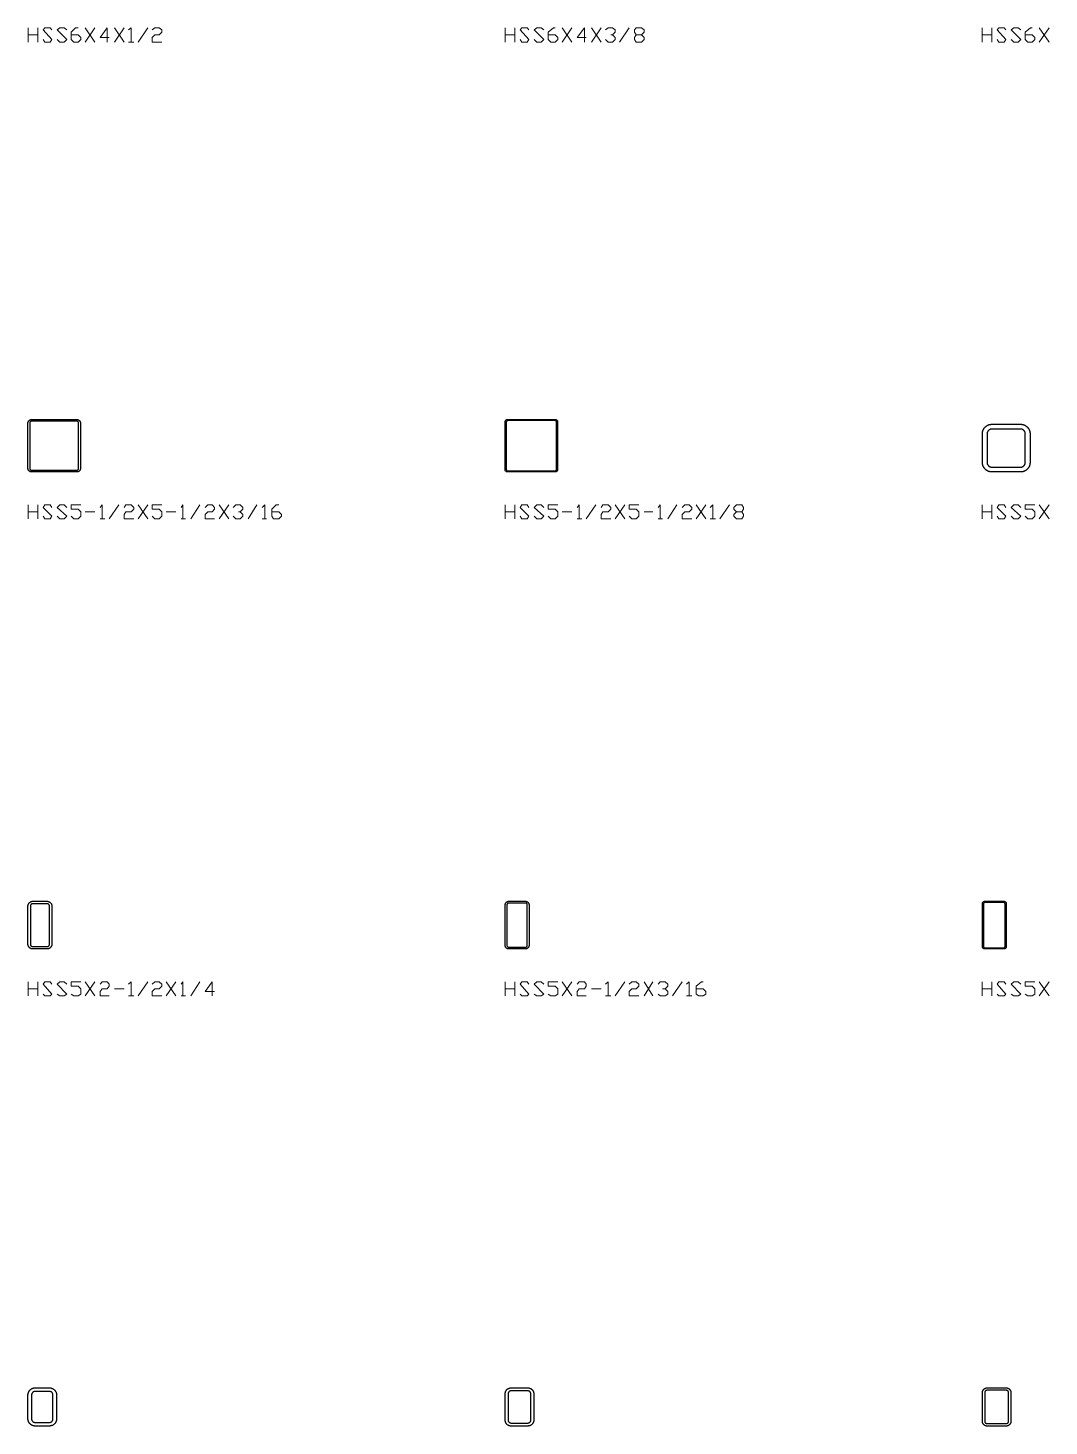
# Model space of a CAD drawing. Header units: inches. Extents: x 0 to 975, y -1305 to 34.
# Drawn here: x 500 to 607, y -1100 to -953.5 of the extents above; entities that cross this region are included whole.
import ezdxf

# ---------------------------------------------------------------- set-up
doc = ezdxf.new("R2010")
doc.units = ezdxf.units.IN
doc.header["$MEASUREMENT"] = 0
doc.layers.add('AISC_STEEL', color=7, linetype='Continuous')

msp = doc.modelspace()

# ---------------------------------------------------------------- linework, layer by layer
at = {"color": 3, "lineweight": 0}
for p, q in [((500.01, -954.94), (500.01, -953.46)), ((501.03, -953.46), (501.03, -954.94)), ((506.01, -953.46), (507.02, -954.94)), ((506.01, -954.94), (507.02, -953.46)), ((509.05, -953.46), (510.07, -954.94)), ((509.05, -954.94), (510.07, -953.46)), ((511.54, -954.94), (512.56, -953.46)), ((550, -954.94), (550, -953.46)), ((551.01, -953.46), (551.01, -954.94)), ((555.99, -953.46), (557, -954.94)), ((555.99, -954.94), (557, -953.46)), ((559.03, -953.46), (560.05, -954.94)), ((559.03, -954.94), (560.05, -953.46)), ((561.98, -954.94), (563, -953.46)), ((599.98, -954.94), (599.98, -953.46)), ((600.99, -953.46), (600.99, -954.94)), ((605.97, -953.46), (606.99, -954.94)), ((605.97, -954.94), (606.99, -953.46)), ((500.01, -954.2), (501.03, -954.2)), ((510.53, -954.94), (511.08, -954.94)), ((550, -954.2), (551.01, -954.2)), ((599.98, -954.2), (600.99, -954.2)), ((500.01, -1004.92), (500.01, -1003.44)), ((501.03, -1003.44), (501.03, -1004.92)), ((508.5, -1004.92), (509.51, -1003.44)), ((511.54, -1003.44), (512.56, -1004.92)), ((511.54, -1004.92), (512.56, -1003.44)), ((517.07, -1004.92), (518, -1003.44)), ((520.03, -1003.44), (521.04, -1004.92)), ((520.03, -1004.92), (521.04, -1003.44)), ((523.07, -1004.92), (523.99, -1003.44)), ((550, -1004.92), (550, -1003.44)), ((551.01, -1003.44), (551.01, -1004.92)), ((558.48, -1004.92), (559.49, -1003.44)), ((561.52, -1003.44), (562.54, -1004.92)), ((561.52, -1004.92), (562.54, -1003.44)), ((567.06, -1004.92), (567.98, -1003.44)), ((570.01, -1003.44), (571.02, -1004.92)), ((570.01, -1004.92), (571.02, -1003.44)), ((572.5, -1004.92), (573.51, -1003.44)), ((599.98, -1004.92), (599.98, -1003.44)), ((600.99, -1003.44), (600.99, -1004.92)), ((605.97, -1003.44), (606.99, -1004.92)), ((605.97, -1004.92), (606.99, -1003.44)), ((500.01, -1004.18), (501.03, -1004.18)), ((506.01, -1004.18), (507.02, -1004.18)), ((507.58, -1004.92), (508.04, -1004.92)), ((514.49, -1004.18), (515.51, -1004.18)), ((516.06, -1004.92), (516.52, -1004.92)), ((524.54, -1004.92), (525.01, -1004.92)), ((550, -1004.18), (551.01, -1004.18)), ((555.99, -1004.18), (557, -1004.18)), ((557.56, -1004.92), (558.02, -1004.92)), ((564.57, -1004.18), (565.49, -1004.18)), ((566.04, -1004.92), (566.5, -1004.92)), ((571.48, -1004.92), (572.04, -1004.92)), ((599.98, -1004.18), (600.99, -1004.18)), ((500.01, -1054.9), (500.01, -1053.43)), ((501.03, -1053.43), (501.03, -1054.9)), ((506.01, -1053.43), (507.02, -1054.9)), ((506.01, -1054.9), (507.02, -1053.43)), ((511.54, -1054.9), (512.56, -1053.43)), ((514.49, -1053.43), (515.51, -1054.9)), ((514.49, -1054.9), (515.51, -1053.43)), ((517.07, -1054.9), (518, -1053.43)), ((550, -1054.9), (550, -1053.43)), ((551.01, -1053.43), (551.01, -1054.9)), ((555.99, -1053.43), (557, -1054.9)), ((555.99, -1054.9), (557, -1053.43)), ((561.52, -1054.9), (562.54, -1053.43)), ((564.57, -1053.43), (565.49, -1054.9)), ((564.57, -1054.9), (565.49, -1053.43)), ((567.52, -1054.9), (568.53, -1053.43)), ((599.98, -1054.9), (599.98, -1053.43)), ((600.99, -1053.43), (600.99, -1054.9)), ((605.97, -1053.43), (606.99, -1054.9)), ((605.97, -1054.9), (606.99, -1053.43)), ((500.01, -1054.16), (501.03, -1054.16)), ((509.05, -1054.16), (510.07, -1054.16)), ((510.53, -1054.9), (511.08, -1054.9)), ((516.06, -1054.9), (516.52, -1054.9)), ((550, -1054.16), (551.01, -1054.16)), ((559.03, -1054.16), (560.05, -1054.16)), ((560.51, -1054.9), (561.06, -1054.9)), ((568.99, -1054.9), (569.55, -1054.9)), ((599.98, -1054.16), (600.99, -1054.16))]:
    msp.add_line(p, q, dxfattribs=at)
for points in [[(501.58, -954.66), (501.77, -954.94), (502.32, -954.94), (502.5, -954.66), (501.58, -953.65), (501.77, -953.46), (502.32, -953.46), (502.5, -953.65)], [(503.06, -954.66), (503.33, -954.94), (503.8, -954.94), (504.07, -954.66), (503.06, -953.65), (503.33, -953.46), (503.8, -953.46), (504.07, -953.65)], [(504.53, -954.2), (505.27, -954.2), (505.55, -954.48), (505.55, -954.66), (505.27, -954.94), (504.81, -954.94), (504.53, -954.66), (504.53, -953.92), (504.99, -953.46), (505.27, -953.46)], [(508.5, -954.48), (507.58, -954.48), (508.31, -953.46), (508.31, -954.94)], [(510.53, -953.65), (510.8, -953.46), (510.8, -954.94)], [(513.02, -953.65), (513.29, -953.46), (513.76, -953.46), (514.03, -953.65), (514.03, -953.92), (513.76, -954.2), (513.29, -954.2), (513.02, -954.48), (513.02, -954.94), (514.03, -954.94)], [(551.56, -954.66), (551.75, -954.94), (552.3, -954.94), (552.49, -954.66), (551.56, -953.65), (551.75, -953.46), (552.3, -953.46), (552.49, -953.65)], [(553.04, -954.66), (553.32, -954.94), (553.78, -954.94), (554.05, -954.66), (553.04, -953.65), (553.32, -953.46), (553.78, -953.46), (554.05, -953.65)], [(554.51, -954.2), (555.25, -954.2), (555.53, -954.48), (555.53, -954.66), (555.25, -954.94), (554.79, -954.94), (554.51, -954.66), (554.51, -953.92), (555.07, -953.46), (555.25, -953.46)], [(558.48, -954.48), (557.56, -954.48), (558.3, -953.46), (558.3, -954.94)], [(560.51, -953.65), (560.79, -953.46), (561.25, -953.46), (561.52, -953.65), (561.52, -953.92), (561.25, -954.2), (561.06, -954.2)], [(564.29, -954.2), (564.57, -954.48), (564.57, -954.66), (564.29, -954.94), (563.74, -954.94), (563.55, -954.66), (563.55, -954.48), (563.74, -954.2), (564.29, -954.2), (564.57, -953.92), (564.57, -953.65), (564.29, -953.46), (563.74, -953.46), (563.55, -953.65), (563.55, -953.92), (563.74, -954.2)], [(601.55, -954.66), (601.73, -954.94), (602.28, -954.94), (602.47, -954.66), (601.55, -953.65), (601.73, -953.46), (602.28, -953.46), (602.47, -953.65)], [(603.02, -954.66), (603.3, -954.94), (603.76, -954.94), (604.04, -954.66), (603.02, -953.65), (603.3, -953.46), (603.76, -953.46), (604.04, -953.65)], [(604.5, -954.2), (605.23, -954.2), (605.51, -954.48), (605.51, -954.66), (605.23, -954.94), (604.77, -954.94), (604.5, -954.66), (604.5, -953.92), (605.05, -953.46), (605.23, -953.46)], [(561.25, -954.2), (561.52, -954.48), (561.52, -954.66), (561.25, -954.94), (560.79, -954.94), (560.51, -954.66)], [(501.58, -1004.64), (501.77, -1004.92), (502.32, -1004.92), (502.5, -1004.64), (501.58, -1003.72), (501.77, -1003.44), (502.32, -1003.44), (502.5, -1003.72)], [(503.06, -1004.64), (503.33, -1004.92), (503.8, -1004.92), (504.07, -1004.64), (503.06, -1003.72), (503.33, -1003.44), (503.8, -1003.44), (504.07, -1003.72)], [(504.53, -1004.64), (504.81, -1004.92), (505.27, -1004.92), (505.55, -1004.64), (505.55, -1004.18), (505.27, -1003.91), (504.53, -1003.91), (504.53, -1003.44), (505.55, -1003.44)], [(507.58, -1003.72), (507.76, -1003.44), (507.76, -1004.92)], [(510.07, -1003.72), (510.25, -1003.44), (510.8, -1003.44), (511.08, -1003.72), (511.08, -1003.91), (510.8, -1004.18), (510.25, -1004.18), (510.07, -1004.46), (510.07, -1004.92), (511.08, -1004.92)], [(513.02, -1004.64), (513.29, -1004.92), (513.76, -1004.92), (514.03, -1004.64), (514.03, -1004.18), (513.76, -1003.91), (513.02, -1003.91), (513.02, -1003.44), (514.03, -1003.44)], [(516.06, -1003.72), (516.24, -1003.44), (516.24, -1004.92)], [(518.55, -1003.72), (518.83, -1003.44), (519.29, -1003.44), (519.56, -1003.72), (519.56, -1003.91), (519.29, -1004.18), (518.83, -1004.18), (518.55, -1004.46), (518.55, -1004.92), (519.56, -1004.92)], [(521.5, -1003.72), (521.78, -1003.44), (522.24, -1003.44), (522.52, -1003.72), (522.52, -1003.91), (522.24, -1004.18), (522.05, -1004.18)], [(524.54, -1003.72), (524.82, -1003.44), (524.82, -1004.92)], [(525.56, -1004.18), (526.3, -1004.18), (526.57, -1004.46), (526.57, -1004.64), (526.3, -1004.92), (525.74, -1004.92), (525.56, -1004.64), (525.56, -1003.91), (526.02, -1003.44), (526.3, -1003.44)], [(551.56, -1004.64), (551.75, -1004.92), (552.3, -1004.92), (552.49, -1004.64), (551.56, -1003.72), (551.75, -1003.44), (552.3, -1003.44), (552.49, -1003.72)], [(553.04, -1004.64), (553.32, -1004.92), (553.78, -1004.92), (554.05, -1004.64), (553.04, -1003.72), (553.32, -1003.44), (553.78, -1003.44), (554.05, -1003.72)], [(554.51, -1004.64), (554.79, -1004.92), (555.25, -1004.92), (555.53, -1004.64), (555.53, -1004.18), (555.25, -1003.91), (554.51, -1003.91), (554.51, -1003.44), (555.53, -1003.44)], [(557.56, -1003.72), (557.74, -1003.44), (557.74, -1004.92)], [(560.05, -1003.72), (560.23, -1003.44), (560.79, -1003.44), (561.06, -1003.72), (561.06, -1003.91), (560.79, -1004.18), (560.23, -1004.18), (560.05, -1004.46), (560.05, -1004.92), (561.06, -1004.92)], [(563, -1004.64), (563.28, -1004.92), (563.74, -1004.92), (564.01, -1004.64), (564.01, -1004.18), (563.74, -1003.91), (563, -1003.91), (563, -1003.44), (564.01, -1003.44)], [(566.04, -1003.72), (566.23, -1003.44), (566.23, -1004.92)], [(568.53, -1003.72), (568.81, -1003.44), (569.27, -1003.44), (569.55, -1003.72), (569.55, -1003.91), (569.27, -1004.18), (568.81, -1004.18), (568.53, -1004.46), (568.53, -1004.92), (569.55, -1004.92)], [(571.48, -1003.72), (571.76, -1003.44), (571.76, -1004.92)], [(574.8, -1004.18), (574.99, -1004.46), (574.99, -1004.64), (574.8, -1004.92), (574.25, -1004.92), (573.97, -1004.64), (573.97, -1004.46), (574.25, -1004.18), (574.8, -1004.18), (574.99, -1003.91), (574.99, -1003.72), (574.8, -1003.44), (574.25, -1003.44), (573.97, -1003.72), (573.97, -1003.91), (574.25, -1004.18)], [(601.55, -1004.64), (601.73, -1004.92), (602.28, -1004.92), (602.47, -1004.64), (601.55, -1003.72), (601.73, -1003.44), (602.28, -1003.44), (602.47, -1003.72)], [(603.02, -1004.64), (603.3, -1004.92), (603.76, -1004.92), (604.04, -1004.64), (603.02, -1003.72), (603.3, -1003.44), (603.76, -1003.44), (604.04, -1003.72)], [(604.5, -1004.64), (604.77, -1004.92), (605.23, -1004.92), (605.51, -1004.64), (605.51, -1004.18), (605.23, -1003.91), (604.5, -1003.91), (604.5, -1003.44), (605.51, -1003.44)], [(522.24, -1004.18), (522.52, -1004.46), (522.52, -1004.64), (522.24, -1004.92), (521.78, -1004.92), (521.5, -1004.64)], [(501.58, -1054.72), (501.77, -1054.9), (502.32, -1054.9), (502.5, -1054.72), (501.58, -1053.7), (501.77, -1053.43), (502.32, -1053.43), (502.5, -1053.7)], [(503.06, -1054.72), (503.33, -1054.9), (503.8, -1054.9), (504.07, -1054.72), (503.06, -1053.7), (503.33, -1053.43), (503.8, -1053.43), (504.07, -1053.7)], [(504.53, -1054.72), (504.81, -1054.9), (505.27, -1054.9), (505.55, -1054.72), (505.55, -1054.16), (505.27, -1053.89), (504.53, -1053.89), (504.53, -1053.43), (505.55, -1053.43)], [(507.58, -1053.7), (507.76, -1053.43), (508.31, -1053.43), (508.5, -1053.7), (508.5, -1053.89), (508.31, -1054.16), (507.76, -1054.16), (507.58, -1054.44), (507.58, -1054.9), (508.5, -1054.9)], [(510.53, -1053.7), (510.8, -1053.43), (510.8, -1054.9)], [(513.02, -1053.7), (513.29, -1053.43), (513.76, -1053.43), (514.03, -1053.7), (514.03, -1053.89), (513.76, -1054.16), (513.29, -1054.16), (513.02, -1054.44), (513.02, -1054.9), (514.03, -1054.9)], [(516.06, -1053.7), (516.24, -1053.43), (516.24, -1054.9)], [(519.56, -1054.44), (518.55, -1054.44), (519.29, -1053.43), (519.29, -1054.9)], [(551.56, -1054.72), (551.75, -1054.9), (552.3, -1054.9), (552.49, -1054.72), (551.56, -1053.7), (551.75, -1053.43), (552.3, -1053.43), (552.49, -1053.7)], [(553.04, -1054.72), (553.32, -1054.9), (553.78, -1054.9), (554.05, -1054.72), (553.04, -1053.7), (553.32, -1053.43), (553.78, -1053.43), (554.05, -1053.7)], [(554.51, -1054.72), (554.79, -1054.9), (555.25, -1054.9), (555.53, -1054.72), (555.53, -1054.16), (555.25, -1053.89), (554.51, -1053.89), (554.51, -1053.43), (555.53, -1053.43)], [(557.56, -1053.7), (557.74, -1053.43), (558.3, -1053.43), (558.48, -1053.7), (558.48, -1053.89), (558.3, -1054.16), (557.74, -1054.16), (557.56, -1054.44), (557.56, -1054.9), (558.48, -1054.9)], [(560.51, -1053.7), (560.79, -1053.43), (560.79, -1054.9)], [(563, -1053.7), (563.28, -1053.43), (563.74, -1053.43), (564.01, -1053.7), (564.01, -1053.89), (563.74, -1054.16), (563.28, -1054.16), (563, -1054.44), (563, -1054.9), (564.01, -1054.9)], [(566.04, -1053.7), (566.23, -1053.43), (566.78, -1053.43), (567.06, -1053.7), (567.06, -1053.89), (566.78, -1054.16), (566.5, -1054.16)], [(568.99, -1053.7), (569.27, -1053.43), (569.27, -1054.9)], [(570.01, -1054.16), (570.74, -1054.16), (571.02, -1054.44), (571.02, -1054.72), (570.74, -1054.9), (570.28, -1054.9), (570.01, -1054.72), (570.01, -1053.89), (570.56, -1053.43), (570.74, -1053.43)], [(601.55, -1054.72), (601.73, -1054.9), (602.28, -1054.9), (602.47, -1054.72), (601.55, -1053.7), (601.73, -1053.43), (602.28, -1053.43), (602.47, -1053.7)], [(603.02, -1054.72), (603.3, -1054.9), (603.76, -1054.9), (604.04, -1054.72), (603.02, -1053.7), (603.3, -1053.43), (603.76, -1053.43), (604.04, -1053.7)], [(604.5, -1054.72), (604.77, -1054.9), (605.23, -1054.9), (605.51, -1054.72), (605.51, -1054.16), (605.23, -1053.89), (604.5, -1053.89), (604.5, -1053.43), (605.51, -1053.43)], [(566.78, -1054.16), (567.06, -1054.44), (567.06, -1054.72), (566.78, -1054.9), (566.23, -1054.9), (566.04, -1054.72)]]:
    msp.add_lwpolyline(points, dxfattribs=at)
at = {"layer": 'AISC_STEEL'}
for points in [[(505.12, -994.5), (505.15, -994.5), (505.18, -994.5), (505.21, -994.51), (505.24, -994.52), (505.27, -994.53), (505.3, -994.54), (505.32, -994.56), (505.35, -994.57), (505.37, -994.59), (505.39, -994.61), (505.41, -994.63), (505.43, -994.65), (505.44, -994.68), (505.46, -994.7), (505.47, -994.73), (505.48, -994.76), (505.49, -994.79), (505.5, -994.82), (505.5, -994.85), (505.5, -994.88), (505.5, -999.62), (505.5, -999.65), (505.5, -999.68), (505.49, -999.71), (505.48, -999.74), (505.47, -999.77), (505.46, -999.8), (505.44, -999.82), (505.43, -999.85), (505.41, -999.87), (505.39, -999.89), (505.37, -999.91), (505.35, -999.93), (505.32, -999.94), (505.3, -999.96), (505.27, -999.97), (505.24, -999.98), (505.21, -999.99), (505.18, -1000), (505.15, -1000), (505.12, -1000), (500.38, -1000), (500.35, -1000), (500.32, -1000), (500.29, -999.99), (500.26, -999.98), (500.23, -999.97), (500.2, -999.96), (500.18, -999.94), (500.15, -999.93), (500.13, -999.91), (500.11, -999.89), (500.09, -999.87), (500.07, -999.85), (500.06, -999.82), (500.04, -999.8), (500.03, -999.77), (500.02, -999.74), (500.01, -999.71), (500, -999.68), (500, -999.65), (500, -999.62), (500, -994.88), (500, -994.85), (500, -994.82), (500.01, -994.79), (500.02, -994.76), (500.03, -994.73), (500.04, -994.7), (500.06, -994.68), (500.07, -994.65), (500.09, -994.63), (500.11, -994.61), (500.13, -994.59), (500.15, -994.57), (500.18, -994.56), (500.2, -994.54), (500.23, -994.53), (500.26, -994.52), (500.29, -994.51), (500.32, -994.5), (500.35, -994.5), (500.38, -994.5)], [(500.38, -994.69), (500.35, -994.69), (500.33, -994.69), (500.3, -994.7), (500.28, -994.71), (500.26, -994.73), (500.24, -994.74), (500.23, -994.76), (500.21, -994.78), (500.2, -994.8), (500.19, -994.83), (500.19, -994.85), (500.19, -994.88), (500.19, -999.62), (500.19, -999.65), (500.19, -999.67), (500.2, -999.7), (500.21, -999.72), (500.23, -999.74), (500.24, -999.76), (500.26, -999.77), (500.28, -999.79), (500.3, -999.8), (500.33, -999.81), (500.35, -999.81), (500.38, -999.81), (505.12, -999.81), (505.15, -999.81), (505.17, -999.81), (505.2, -999.8), (505.22, -999.79), (505.24, -999.77), (505.26, -999.76), (505.27, -999.74), (505.29, -999.72), (505.3, -999.7), (505.31, -999.67), (505.31, -999.65), (505.31, -999.62), (505.31, -994.88), (505.31, -994.85), (505.31, -994.83), (505.3, -994.8), (505.29, -994.78), (505.27, -994.76), (505.26, -994.74), (505.24, -994.73), (505.22, -994.71), (505.2, -994.7), (505.17, -994.69), (505.15, -994.69), (505.12, -994.69)], [(555.25, -994.5), (555.28, -994.5), (555.31, -994.51), (555.33, -994.51), (555.36, -994.52), (555.38, -994.54), (555.41, -994.55), (555.43, -994.57), (555.45, -994.59), (555.46, -994.62), (555.48, -994.64), (555.49, -994.67), (555.49, -994.69), (555.5, -994.72), (555.5, -994.75), (555.5, -999.75), (555.5, -999.78), (555.49, -999.81), (555.49, -999.83), (555.48, -999.86), (555.46, -999.88), (555.45, -999.91), (555.43, -999.93), (555.41, -999.95), (555.38, -999.96), (555.36, -999.98), (555.33, -999.99), (555.31, -999.99), (555.28, -1000), (555.25, -1000), (550.25, -1000), (550.22, -1000), (550.19, -999.99), (550.17, -999.99), (550.14, -999.98), (550.12, -999.96), (550.09, -999.95), (550.07, -999.93), (550.05, -999.91), (550.04, -999.88), (550.02, -999.86), (550.01, -999.83), (550.01, -999.81), (550, -999.78), (550, -999.75), (550, -994.75), (550, -994.72), (550.01, -994.69), (550.01, -994.67), (550.02, -994.64), (550.04, -994.62), (550.05, -994.59), (550.07, -994.57), (550.09, -994.55), (550.12, -994.54), (550.14, -994.52), (550.17, -994.51), (550.19, -994.51), (550.22, -994.5), (550.25, -994.5)], [(550.25, -994.62), (550.23, -994.63), (550.22, -994.63), (550.2, -994.63), (550.19, -994.64), (550.17, -994.65), (550.16, -994.66), (550.15, -994.67), (550.14, -994.69), (550.13, -994.7), (550.13, -994.72), (550.13, -994.73), (550.12, -994.75), (550.12, -999.75), (550.13, -999.77), (550.13, -999.78), (550.13, -999.8), (550.14, -999.81), (550.15, -999.83), (550.16, -999.84), (550.17, -999.85), (550.19, -999.86), (550.2, -999.87), (550.22, -999.87), (550.23, -999.87), (550.25, -999.88), (555.25, -999.88), (555.27, -999.87), (555.28, -999.87), (555.3, -999.87), (555.31, -999.86), (555.33, -999.85), (555.34, -999.84), (555.35, -999.83), (555.36, -999.81), (555.37, -999.8), (555.37, -999.78), (555.37, -999.77), (555.38, -999.75), (555.38, -994.75), (555.37, -994.73), (555.37, -994.72), (555.37, -994.7), (555.36, -994.69), (555.35, -994.67), (555.34, -994.66), (555.33, -994.65), (555.31, -994.64), (555.3, -994.63), (555.28, -994.63), (555.27, -994.63), (555.25, -994.62)], [(604, -995), (604.03, -995), (604.06, -995), (604.09, -995), (604.12, -995.01), (604.15, -995.01), (604.18, -995.02), (604.21, -995.02), (604.23, -995.03), (604.26, -995.04), (604.29, -995.04), (604.32, -995.05), (604.35, -995.06), (604.38, -995.07), (604.4, -995.08), (604.43, -995.1), (604.46, -995.11), (604.48, -995.12), (604.51, -995.14), (604.53, -995.15), (604.56, -995.17), (604.58, -995.19), (604.61, -995.21), (604.63, -995.22), (604.65, -995.24), (604.67, -995.26), (604.7, -995.28), (604.72, -995.3), (604.74, -995.33), (604.76, -995.35), (604.78, -995.37), (604.79, -995.39), (604.81, -995.42), (604.83, -995.44), (604.85, -995.47), (604.86, -995.49), (604.88, -995.52), (604.89, -995.54), (604.9, -995.57), (604.92, -995.6), (604.93, -995.62), (604.94, -995.65), (604.95, -995.68), (604.96, -995.71), (604.96, -995.74), (604.97, -995.77), (604.98, -995.79), (604.98, -995.82), (604.99, -995.85), (604.99, -995.88), (605, -995.91), (605, -995.94), (605, -995.97), (605, -996), (605, -999), (605, -999.03), (605, -999.06), (605, -999.09), (604.99, -999.12), (604.99, -999.15), (604.98, -999.18), (604.98, -999.21), (604.97, -999.23), (604.96, -999.26), (604.96, -999.29), (604.95, -999.32), (604.94, -999.35), (604.93, -999.38), (604.92, -999.4), (604.9, -999.43), (604.89, -999.46), (604.88, -999.48), (604.86, -999.51), (604.85, -999.53), (604.83, -999.56), (604.81, -999.58), (604.79, -999.61), (604.78, -999.63), (604.76, -999.65), (604.74, -999.67), (604.72, -999.7), (604.7, -999.72), (604.67, -999.74), (604.65, -999.76), (604.63, -999.78), (604.61, -999.79), (604.58, -999.81), (604.56, -999.83), (604.53, -999.85), (604.51, -999.86), (604.48, -999.88), (604.46, -999.89), (604.43, -999.9), (604.4, -999.92), (604.38, -999.93), (604.35, -999.94), (604.32, -999.95), (604.29, -999.96), (604.26, -999.96), (604.23, -999.97), (604.21, -999.98), (604.18, -999.98), (604.15, -999.99), (604.12, -999.99), (604.09, -1000), (604.06, -1000), (604.03, -1000), (604, -1000), (601, -1000), (600.97, -1000), (600.94, -1000), (600.91, -1000), (600.88, -999.99), (600.85, -999.99), (600.82, -999.98), (600.79, -999.98), (600.77, -999.97), (600.74, -999.96), (600.71, -999.96), (600.68, -999.95), (600.65, -999.94), (600.62, -999.93), (600.6, -999.92), (600.57, -999.9), (600.54, -999.89), (600.52, -999.88), (600.49, -999.86), (600.47, -999.85), (600.44, -999.83), (600.42, -999.81), (600.39, -999.79), (600.37, -999.78), (600.35, -999.76), (600.33, -999.74), (600.3, -999.72), (600.28, -999.7), (600.26, -999.67), (600.24, -999.65), (600.22, -999.63), (600.21, -999.61), (600.19, -999.58), (600.17, -999.56), (600.15, -999.53), (600.14, -999.51), (600.12, -999.48), (600.11, -999.46), (600.1, -999.43), (600.08, -999.4), (600.07, -999.38), (600.06, -999.35), (600.05, -999.32), (600.04, -999.29), (600.04, -999.26), (600.03, -999.23), (600.02, -999.21), (600.02, -999.18), (600.01, -999.15), (600.01, -999.12), (600, -999.09), (600, -999.06), (600, -999.03), (600, -999), (600, -996), (600, -995.97), (600, -995.94), (600, -995.91), (600.01, -995.88), (600.01, -995.85), (600.02, -995.82), (600.02, -995.79), (600.03, -995.77), (600.04, -995.74), (600.04, -995.71), (600.05, -995.68), (600.06, -995.65), (600.07, -995.62), (600.08, -995.6), (600.1, -995.57), (600.11, -995.54), (600.12, -995.52), (600.14, -995.49), (600.15, -995.47), (600.17, -995.44), (600.19, -995.42), (600.21, -995.39), (600.22, -995.37), (600.24, -995.35), (600.26, -995.33), (600.28, -995.3), (600.3, -995.28), (600.33, -995.26), (600.35, -995.24), (600.37, -995.22), (600.39, -995.21), (600.42, -995.19), (600.44, -995.17), (600.47, -995.15), (600.49, -995.14), (600.52, -995.12), (600.54, -995.11), (600.57, -995.1), (600.6, -995.08), (600.62, -995.07), (600.65, -995.06), (600.68, -995.05), (600.71, -995.04), (600.74, -995.04), (600.77, -995.03), (600.79, -995.02), (600.82, -995.02), (600.85, -995.01), (600.88, -995.01), (600.91, -995), (600.94, -995), (600.97, -995), (601, -995)], [(601, -995.5), (600.97, -995.5), (600.94, -995.5), (600.91, -995.51), (600.88, -995.51), (600.86, -995.52), (600.83, -995.53), (600.8, -995.54), (600.78, -995.55), (600.75, -995.57), (600.73, -995.58), (600.7, -995.6), (600.68, -995.62), (600.66, -995.64), (600.64, -995.66), (600.62, -995.68), (600.6, -995.7), (600.58, -995.73), (600.57, -995.75), (600.55, -995.78), (600.54, -995.8), (600.53, -995.83), (600.52, -995.86), (600.51, -995.88), (600.51, -995.91), (600.5, -995.94), (600.5, -995.97), (600.5, -996), (600.5, -999), (600.5, -999.03), (600.5, -999.06), (600.51, -999.09), (600.51, -999.12), (600.52, -999.14), (600.53, -999.17), (600.54, -999.2), (600.55, -999.22), (600.57, -999.25), (600.58, -999.27), (600.6, -999.3), (600.62, -999.32), (600.64, -999.34), (600.66, -999.36), (600.68, -999.38), (600.7, -999.4), (600.73, -999.42), (600.75, -999.43), (600.78, -999.45), (600.8, -999.46), (600.83, -999.47), (600.86, -999.48), (600.88, -999.49), (600.91, -999.49), (600.94, -999.5), (600.97, -999.5), (601, -999.5), (604, -999.5), (604.03, -999.5), (604.06, -999.5), (604.09, -999.49), (604.12, -999.49), (604.14, -999.48), (604.17, -999.47), (604.2, -999.46), (604.22, -999.45), (604.25, -999.43), (604.27, -999.42), (604.3, -999.4), (604.32, -999.38), (604.34, -999.36), (604.36, -999.34), (604.38, -999.32), (604.4, -999.3), (604.42, -999.27), (604.43, -999.25), (604.45, -999.22), (604.46, -999.2), (604.47, -999.17), (604.48, -999.14), (604.49, -999.12), (604.49, -999.09), (604.5, -999.06), (604.5, -999.03), (604.5, -999), (604.5, -996), (604.5, -995.97), (604.5, -995.94), (604.49, -995.91), (604.49, -995.88), (604.48, -995.86), (604.47, -995.83), (604.46, -995.8), (604.45, -995.78), (604.43, -995.75), (604.42, -995.73), (604.4, -995.7), (604.38, -995.68), (604.36, -995.66), (604.34, -995.64), (604.32, -995.62), (604.3, -995.6), (604.27, -995.58), (604.25, -995.57), (604.22, -995.55), (604.2, -995.54), (604.17, -995.53), (604.14, -995.52), (604.12, -995.51), (604.09, -995.51), (604.06, -995.5), (604.03, -995.5), (604, -995.5)], [(502, -1045), (502.03, -1045), (502.06, -1045), (502.09, -1045.01), (502.12, -1045.01), (502.14, -1045.02), (502.17, -1045.03), (502.2, -1045.04), (502.22, -1045.05), (502.25, -1045.07), (502.27, -1045.08), (502.3, -1045.1), (502.32, -1045.12), (502.34, -1045.14), (502.36, -1045.16), (502.38, -1045.18), (502.4, -1045.2), (502.42, -1045.23), (502.43, -1045.25), (502.45, -1045.28), (502.46, -1045.3), (502.47, -1045.33), (502.48, -1045.36), (502.49, -1045.38), (502.49, -1045.41), (502.5, -1045.44), (502.5, -1045.47), (502.5, -1045.5), (502.5, -1049.5), (502.5, -1049.53), (502.5, -1049.56), (502.49, -1049.59), (502.49, -1049.62), (502.48, -1049.64), (502.47, -1049.67), (502.46, -1049.7), (502.45, -1049.72), (502.43, -1049.75), (502.42, -1049.77), (502.4, -1049.8), (502.38, -1049.82), (502.36, -1049.84), (502.34, -1049.86), (502.32, -1049.88), (502.3, -1049.9), (502.27, -1049.92), (502.25, -1049.93), (502.22, -1049.95), (502.2, -1049.96), (502.17, -1049.97), (502.14, -1049.98), (502.12, -1049.99), (502.09, -1049.99), (502.06, -1050), (502.03, -1050), (502, -1050), (500.5, -1050), (500.47, -1050), (500.44, -1050), (500.41, -1049.99), (500.38, -1049.99), (500.36, -1049.98), (500.33, -1049.97), (500.3, -1049.96), (500.28, -1049.95), (500.25, -1049.93), (500.23, -1049.92), (500.2, -1049.9), (500.18, -1049.88), (500.16, -1049.86), (500.14, -1049.84), (500.12, -1049.82), (500.1, -1049.8), (500.08, -1049.77), (500.07, -1049.75), (500.05, -1049.72), (500.04, -1049.7), (500.03, -1049.67), (500.02, -1049.64), (500.01, -1049.62), (500.01, -1049.59), (500, -1049.56), (500, -1049.53), (500, -1049.5), (500, -1045.5), (500, -1045.47), (500, -1045.44), (500.01, -1045.41), (500.01, -1045.38), (500.02, -1045.36), (500.03, -1045.33), (500.04, -1045.3), (500.05, -1045.28), (500.07, -1045.25), (500.08, -1045.23), (500.1, -1045.2), (500.12, -1045.18), (500.14, -1045.16), (500.16, -1045.14), (500.18, -1045.12), (500.2, -1045.1), (500.23, -1045.08), (500.25, -1045.07), (500.28, -1045.05), (500.3, -1045.04), (500.33, -1045.03), (500.36, -1045.02), (500.38, -1045.01), (500.41, -1045.01), (500.44, -1045), (500.47, -1045), (500.5, -1045)], [(500.5, -1045.25), (500.47, -1045.25), (500.44, -1045.26), (500.42, -1045.26), (500.39, -1045.27), (500.37, -1045.29), (500.34, -1045.3), (500.32, -1045.32), (500.3, -1045.34), (500.29, -1045.37), (500.27, -1045.39), (500.26, -1045.42), (500.26, -1045.44), (500.25, -1045.47), (500.25, -1045.5), (500.25, -1049.5), (500.25, -1049.53), (500.26, -1049.56), (500.26, -1049.58), (500.27, -1049.61), (500.29, -1049.63), (500.3, -1049.66), (500.32, -1049.68), (500.34, -1049.7), (500.37, -1049.71), (500.39, -1049.73), (500.42, -1049.74), (500.44, -1049.74), (500.47, -1049.75), (500.5, -1049.75), (502, -1049.75), (502.03, -1049.75), (502.06, -1049.74), (502.08, -1049.74), (502.11, -1049.73), (502.13, -1049.71), (502.16, -1049.7), (502.18, -1049.68), (502.2, -1049.66), (502.21, -1049.63), (502.23, -1049.61), (502.24, -1049.58), (502.24, -1049.56), (502.25, -1049.53), (502.25, -1049.5), (502.25, -1045.5), (502.25, -1045.47), (502.24, -1045.44), (502.24, -1045.42), (502.23, -1045.39), (502.21, -1045.37), (502.2, -1045.34), (502.18, -1045.32), (502.16, -1045.3), (502.13, -1045.29), (502.11, -1045.27), (502.08, -1045.26), (502.06, -1045.26), (502.03, -1045.25), (502, -1045.25)], [(552.12, -1045), (552.15, -1045), (552.18, -1045), (552.21, -1045.01), (552.24, -1045.02), (552.27, -1045.03), (552.3, -1045.04), (552.32, -1045.06), (552.35, -1045.07), (552.37, -1045.09), (552.39, -1045.11), (552.41, -1045.13), (552.43, -1045.15), (552.44, -1045.18), (552.46, -1045.2), (552.47, -1045.23), (552.48, -1045.26), (552.49, -1045.29), (552.5, -1045.32), (552.5, -1045.35), (552.5, -1045.38), (552.5, -1049.62), (552.5, -1049.65), (552.5, -1049.68), (552.49, -1049.71), (552.48, -1049.74), (552.47, -1049.77), (552.46, -1049.8), (552.44, -1049.82), (552.43, -1049.85), (552.41, -1049.87), (552.39, -1049.89), (552.37, -1049.91), (552.35, -1049.93), (552.32, -1049.94), (552.3, -1049.96), (552.27, -1049.97), (552.24, -1049.98), (552.21, -1049.99), (552.18, -1050), (552.15, -1050), (552.12, -1050), (550.38, -1050), (550.35, -1050), (550.32, -1050), (550.29, -1049.99), (550.26, -1049.98), (550.23, -1049.97), (550.2, -1049.96), (550.18, -1049.94), (550.15, -1049.93), (550.13, -1049.91), (550.11, -1049.89), (550.09, -1049.87), (550.07, -1049.85), (550.06, -1049.82), (550.04, -1049.8), (550.03, -1049.77), (550.02, -1049.74), (550.01, -1049.71), (550, -1049.68), (550, -1049.65), (550, -1049.62), (550, -1045.38), (550, -1045.35), (550, -1045.32), (550.01, -1045.29), (550.02, -1045.26), (550.03, -1045.23), (550.04, -1045.2), (550.06, -1045.18), (550.07, -1045.15), (550.09, -1045.13), (550.11, -1045.11), (550.13, -1045.09), (550.15, -1045.07), (550.18, -1045.06), (550.2, -1045.04), (550.23, -1045.03), (550.26, -1045.02), (550.29, -1045.01), (550.32, -1045), (550.35, -1045), (550.38, -1045)], [(550.38, -1045.19), (550.35, -1045.19), (550.33, -1045.19), (550.3, -1045.2), (550.28, -1045.21), (550.26, -1045.23), (550.24, -1045.24), (550.23, -1045.26), (550.21, -1045.28), (550.2, -1045.3), (550.19, -1045.33), (550.19, -1045.35), (550.19, -1045.38), (550.19, -1049.62), (550.19, -1049.65), (550.19, -1049.67), (550.2, -1049.7), (550.21, -1049.72), (550.23, -1049.74), (550.24, -1049.76), (550.26, -1049.77), (550.28, -1049.79), (550.3, -1049.8), (550.33, -1049.81), (550.35, -1049.81), (550.38, -1049.81), (552.12, -1049.81), (552.15, -1049.81), (552.17, -1049.81), (552.2, -1049.8), (552.22, -1049.79), (552.24, -1049.77), (552.26, -1049.76), (552.27, -1049.74), (552.29, -1049.72), (552.3, -1049.7), (552.31, -1049.67), (552.31, -1049.65), (552.31, -1049.62), (552.31, -1045.38), (552.31, -1045.35), (552.31, -1045.33), (552.3, -1045.3), (552.29, -1045.28), (552.27, -1045.26), (552.26, -1045.24), (552.24, -1045.23), (552.22, -1045.21), (552.2, -1045.2), (552.17, -1045.19), (552.15, -1045.19), (552.12, -1045.19)], [(602.25, -1045), (602.28, -1045), (602.31, -1045.01), (602.33, -1045.01), (602.36, -1045.02), (602.38, -1045.04), (602.41, -1045.05), (602.43, -1045.07), (602.45, -1045.09), (602.46, -1045.12), (602.48, -1045.14), (602.49, -1045.17), (602.49, -1045.19), (602.5, -1045.22), (602.5, -1045.25), (602.5, -1049.75), (602.5, -1049.78), (602.49, -1049.81), (602.49, -1049.83), (602.48, -1049.86), (602.46, -1049.88), (602.45, -1049.91), (602.43, -1049.93), (602.41, -1049.95), (602.38, -1049.96), (602.36, -1049.98), (602.33, -1049.99), (602.31, -1049.99), (602.28, -1050), (602.25, -1050), (600.25, -1050), (600.22, -1050), (600.19, -1049.99), (600.17, -1049.99), (600.14, -1049.98), (600.12, -1049.96), (600.09, -1049.95), (600.07, -1049.93), (600.05, -1049.91), (600.04, -1049.88), (600.02, -1049.86), (600.01, -1049.83), (600.01, -1049.81), (600, -1049.78), (600, -1049.75), (600, -1045.25), (600, -1045.22), (600.01, -1045.19), (600.01, -1045.17), (600.02, -1045.14), (600.04, -1045.12), (600.05, -1045.09), (600.07, -1045.07), (600.09, -1045.05), (600.12, -1045.04), (600.14, -1045.02), (600.17, -1045.01), (600.19, -1045.01), (600.22, -1045), (600.25, -1045)], [(600.25, -1045.12), (600.23, -1045.13), (600.22, -1045.13), (600.2, -1045.13), (600.19, -1045.14), (600.17, -1045.15), (600.16, -1045.16), (600.15, -1045.17), (600.14, -1045.19), (600.13, -1045.2), (600.13, -1045.22), (600.13, -1045.23), (600.12, -1045.25), (600.12, -1049.75), (600.13, -1049.77), (600.13, -1049.78), (600.13, -1049.8), (600.14, -1049.81), (600.15, -1049.83), (600.16, -1049.84), (600.17, -1049.85), (600.19, -1049.86), (600.2, -1049.87), (600.22, -1049.87), (600.23, -1049.87), (600.25, -1049.88), (602.25, -1049.88), (602.27, -1049.87), (602.28, -1049.87), (602.3, -1049.87), (602.31, -1049.86), (602.33, -1049.85), (602.34, -1049.84), (602.35, -1049.83), (602.36, -1049.81), (602.37, -1049.8), (602.37, -1049.78), (602.37, -1049.77), (602.38, -1049.75), (602.38, -1045.25), (602.37, -1045.23), (602.37, -1045.22), (602.37, -1045.2), (602.36, -1045.19), (602.35, -1045.17), (602.34, -1045.16), (602.33, -1045.15), (602.31, -1045.14), (602.3, -1045.13), (602.28, -1045.13), (602.27, -1045.13), (602.25, -1045.12)], [(502.25, -1096), (502.28, -1096), (502.31, -1096), (502.34, -1096.01), (502.37, -1096.01), (502.4, -1096.01), (502.43, -1096.02), (502.45, -1096.03), (502.48, -1096.04), (502.51, -1096.05), (502.54, -1096.06), (502.56, -1096.07), (502.59, -1096.08), (502.62, -1096.1), (502.64, -1096.11), (502.67, -1096.13), (502.69, -1096.14), (502.71, -1096.16), (502.74, -1096.18), (502.76, -1096.2), (502.78, -1096.22), (502.8, -1096.24), (502.82, -1096.26), (502.84, -1096.29), (502.86, -1096.31), (502.87, -1096.33), (502.89, -1096.36), (502.9, -1096.38), (502.92, -1096.41), (502.93, -1096.44), (502.94, -1096.46), (502.95, -1096.49), (502.96, -1096.52), (502.97, -1096.55), (502.98, -1096.57), (502.99, -1096.6), (502.99, -1096.63), (502.99, -1096.66), (503, -1096.69), (503, -1096.72), (503, -1096.75), (503, -1099.25), (503, -1099.28), (503, -1099.31), (502.99, -1099.34), (502.99, -1099.37), (502.99, -1099.4), (502.98, -1099.43), (502.97, -1099.45), (502.96, -1099.48), (502.95, -1099.51), (502.94, -1099.54), (502.93, -1099.56), (502.92, -1099.59), (502.9, -1099.62), (502.89, -1099.64), (502.87, -1099.67), (502.86, -1099.69), (502.84, -1099.71), (502.82, -1099.74), (502.8, -1099.76), (502.78, -1099.78), (502.76, -1099.8), (502.74, -1099.82), (502.71, -1099.84), (502.69, -1099.86), (502.67, -1099.87), (502.64, -1099.89), (502.62, -1099.9), (502.59, -1099.92), (502.56, -1099.93), (502.54, -1099.94), (502.51, -1099.95), (502.48, -1099.96), (502.45, -1099.97), (502.43, -1099.98), (502.4, -1099.99), (502.37, -1099.99), (502.34, -1099.99), (502.31, -1100), (502.28, -1100), (502.25, -1100), (500.75, -1100), (500.72, -1100), (500.69, -1100), (500.66, -1099.99), (500.63, -1099.99), (500.6, -1099.99), (500.57, -1099.98), (500.55, -1099.97), (500.52, -1099.96), (500.49, -1099.95), (500.46, -1099.94), (500.44, -1099.93), (500.41, -1099.92), (500.38, -1099.9), (500.36, -1099.89), (500.33, -1099.87), (500.31, -1099.86), (500.29, -1099.84), (500.26, -1099.82), (500.24, -1099.8), (500.22, -1099.78), (500.2, -1099.76), (500.18, -1099.74), (500.16, -1099.71), (500.14, -1099.69), (500.13, -1099.67), (500.11, -1099.64), (500.1, -1099.62), (500.08, -1099.59), (500.07, -1099.56), (500.06, -1099.54), (500.05, -1099.51), (500.04, -1099.48), (500.03, -1099.45), (500.02, -1099.43), (500.01, -1099.4), (500.01, -1099.37), (500.01, -1099.34), (500, -1099.31), (500, -1099.28), (500, -1099.25), (500, -1096.75), (500, -1096.72), (500, -1096.69), (500.01, -1096.66), (500.01, -1096.63), (500.01, -1096.6), (500.02, -1096.57), (500.03, -1096.55), (500.04, -1096.52), (500.05, -1096.49), (500.06, -1096.46), (500.07, -1096.44), (500.08, -1096.41), (500.1, -1096.38), (500.11, -1096.36), (500.13, -1096.33), (500.14, -1096.31), (500.16, -1096.29), (500.18, -1096.26), (500.2, -1096.24), (500.22, -1096.22), (500.24, -1096.2), (500.26, -1096.18), (500.29, -1096.16), (500.31, -1096.14), (500.33, -1096.13), (500.36, -1096.11), (500.38, -1096.1), (500.41, -1096.08), (500.44, -1096.07), (500.46, -1096.06), (500.49, -1096.05), (500.52, -1096.04), (500.55, -1096.03), (500.57, -1096.02), (500.6, -1096.01), (500.63, -1096.01), (500.66, -1096.01), (500.69, -1096), (500.72, -1096), (500.75, -1096)], [(552.38, -1096), (552.4, -1096), (552.43, -1096), (552.46, -1096.01), (552.49, -1096.01), (552.52, -1096.02), (552.55, -1096.03), (552.58, -1096.03), (552.61, -1096.04), (552.63, -1096.06), (552.66, -1096.07), (552.69, -1096.08), (552.71, -1096.1), (552.74, -1096.12), (552.76, -1096.13), (552.78, -1096.15), (552.81, -1096.17), (552.83, -1096.19), (552.85, -1096.22), (552.87, -1096.24), (552.88, -1096.26), (552.9, -1096.29), (552.92, -1096.31), (552.93, -1096.34), (552.94, -1096.37), (552.96, -1096.39), (552.97, -1096.42), (552.97, -1096.45), (552.98, -1096.48), (552.99, -1096.51), (552.99, -1096.54), (553, -1096.57), (553, -1096.6), (553, -1096.62), (553, -1099.38), (553, -1099.4), (553, -1099.43), (552.99, -1099.46), (552.99, -1099.49), (552.98, -1099.52), (552.97, -1099.55), (552.97, -1099.58), (552.96, -1099.61), (552.94, -1099.63), (552.93, -1099.66), (552.92, -1099.69), (552.9, -1099.71), (552.88, -1099.74), (552.87, -1099.76), (552.85, -1099.78), (552.83, -1099.81), (552.81, -1099.83), (552.78, -1099.85), (552.76, -1099.87), (552.74, -1099.88), (552.71, -1099.9), (552.69, -1099.92), (552.66, -1099.93), (552.63, -1099.94), (552.61, -1099.96), (552.58, -1099.97), (552.55, -1099.97), (552.52, -1099.98), (552.49, -1099.99), (552.46, -1099.99), (552.43, -1100), (552.4, -1100), (552.38, -1100), (550.62, -1100), (550.6, -1100), (550.57, -1100), (550.54, -1099.99), (550.51, -1099.99), (550.48, -1099.98), (550.45, -1099.97), (550.42, -1099.97), (550.39, -1099.96), (550.37, -1099.94), (550.34, -1099.93), (550.31, -1099.92), (550.29, -1099.9), (550.26, -1099.88), (550.24, -1099.87), (550.22, -1099.85), (550.19, -1099.83), (550.17, -1099.81), (550.15, -1099.78), (550.13, -1099.76), (550.12, -1099.74), (550.1, -1099.71), (550.08, -1099.69), (550.07, -1099.66), (550.06, -1099.63), (550.04, -1099.61), (550.03, -1099.58), (550.03, -1099.55), (550.02, -1099.52), (550.01, -1099.49), (550.01, -1099.46), (550, -1099.43), (550, -1099.4), (550, -1099.38), (550, -1096.62), (550, -1096.6), (550, -1096.57), (550.01, -1096.54), (550.01, -1096.51), (550.02, -1096.48), (550.03, -1096.45), (550.03, -1096.42), (550.04, -1096.39), (550.06, -1096.37), (550.07, -1096.34), (550.08, -1096.31), (550.1, -1096.29), (550.12, -1096.26), (550.13, -1096.24), (550.15, -1096.22), (550.17, -1096.19), (550.19, -1096.17), (550.22, -1096.15), (550.24, -1096.13), (550.26, -1096.12), (550.29, -1096.1), (550.31, -1096.08), (550.34, -1096.07), (550.37, -1096.06), (550.39, -1096.04), (550.42, -1096.03), (550.45, -1096.03), (550.48, -1096.02), (550.51, -1096.01), (550.54, -1096.01), (550.57, -1096), (550.6, -1096), (550.62, -1096)], [(602.5, -1096), (602.53, -1096), (602.56, -1096), (602.59, -1096.01), (602.62, -1096.01), (602.64, -1096.02), (602.67, -1096.03), (602.7, -1096.04), (602.72, -1096.05), (602.75, -1096.07), (602.77, -1096.08), (602.8, -1096.1), (602.82, -1096.12), (602.84, -1096.14), (602.86, -1096.16), (602.88, -1096.18), (602.9, -1096.2), (602.92, -1096.23), (602.93, -1096.25), (602.95, -1096.28), (602.96, -1096.3), (602.97, -1096.33), (602.98, -1096.36), (602.99, -1096.38), (602.99, -1096.41), (603, -1096.44), (603, -1096.47), (603, -1096.5), (603, -1099.5), (603, -1099.53), (603, -1099.56), (602.99, -1099.59), (602.99, -1099.62), (602.98, -1099.64), (602.97, -1099.67), (602.96, -1099.7), (602.95, -1099.72), (602.93, -1099.75), (602.92, -1099.77), (602.9, -1099.8), (602.88, -1099.82), (602.86, -1099.84), (602.84, -1099.86), (602.82, -1099.88), (602.8, -1099.9), (602.77, -1099.92), (602.75, -1099.93), (602.72, -1099.95), (602.7, -1099.96), (602.67, -1099.97), (602.64, -1099.98), (602.62, -1099.99), (602.59, -1099.99), (602.56, -1100), (602.53, -1100), (602.5, -1100), (600.5, -1100), (600.47, -1100), (600.44, -1100), (600.41, -1099.99), (600.38, -1099.99), (600.36, -1099.98), (600.33, -1099.97), (600.3, -1099.96), (600.28, -1099.95), (600.25, -1099.93), (600.23, -1099.92), (600.2, -1099.9), (600.18, -1099.88), (600.16, -1099.86), (600.14, -1099.84), (600.12, -1099.82), (600.1, -1099.8), (600.08, -1099.77), (600.07, -1099.75), (600.05, -1099.72), (600.04, -1099.7), (600.03, -1099.67), (600.02, -1099.64), (600.01, -1099.62), (600.01, -1099.59), (600, -1099.56), (600, -1099.53), (600, -1099.5), (600, -1096.5), (600, -1096.47), (600, -1096.44), (600.01, -1096.41), (600.01, -1096.38), (600.02, -1096.36), (600.03, -1096.33), (600.04, -1096.3), (600.05, -1096.28), (600.07, -1096.25), (600.08, -1096.23), (600.1, -1096.2), (600.12, -1096.18), (600.14, -1096.16), (600.16, -1096.14), (600.18, -1096.12), (600.2, -1096.1), (600.23, -1096.08), (600.25, -1096.07), (600.28, -1096.05), (600.3, -1096.04), (600.33, -1096.03), (600.36, -1096.02), (600.38, -1096.01), (600.41, -1096.01), (600.44, -1096), (600.47, -1096), (600.5, -1096)], [(500.75, -1096.38), (500.72, -1096.38), (500.69, -1096.38), (500.66, -1096.39), (500.63, -1096.39), (500.61, -1096.4), (500.58, -1096.42), (500.55, -1096.43), (500.53, -1096.45), (500.51, -1096.46), (500.48, -1096.48), (500.46, -1096.51), (500.45, -1096.53), (500.43, -1096.55), (500.42, -1096.58), (500.4, -1096.61), (500.39, -1096.63), (500.39, -1096.66), (500.38, -1096.69), (500.38, -1096.72), (500.38, -1096.75), (500.38, -1099.25), (500.38, -1099.28), (500.38, -1099.31), (500.39, -1099.34), (500.39, -1099.37), (500.4, -1099.39), (500.42, -1099.42), (500.43, -1099.45), (500.45, -1099.47), (500.46, -1099.49), (500.48, -1099.52), (500.51, -1099.54), (500.53, -1099.55), (500.55, -1099.57), (500.58, -1099.58), (500.61, -1099.6), (500.63, -1099.61), (500.66, -1099.61), (500.69, -1099.62), (500.72, -1099.62), (500.75, -1099.62), (502.25, -1099.62), (502.28, -1099.62), (502.31, -1099.62), (502.34, -1099.61), (502.37, -1099.61), (502.39, -1099.6), (502.42, -1099.58), (502.45, -1099.57), (502.47, -1099.55), (502.49, -1099.54), (502.52, -1099.52), (502.54, -1099.49), (502.55, -1099.47), (502.57, -1099.45), (502.58, -1099.42), (502.6, -1099.39), (502.61, -1099.37), (502.61, -1099.34), (502.62, -1099.31), (502.62, -1099.28), (502.62, -1099.25), (502.62, -1096.75), (502.62, -1096.72), (502.62, -1096.69), (502.61, -1096.66), (502.61, -1096.63), (502.6, -1096.61), (502.58, -1096.58), (502.57, -1096.55), (502.55, -1096.53), (502.54, -1096.51), (502.52, -1096.48), (502.49, -1096.46), (502.47, -1096.45), (502.45, -1096.43), (502.42, -1096.42), (502.39, -1096.4), (502.37, -1096.39), (502.34, -1096.39), (502.31, -1096.38), (502.28, -1096.38), (502.25, -1096.38)], [(550.62, -1096.31), (550.6, -1096.31), (550.57, -1096.32), (550.54, -1096.32), (550.51, -1096.33), (550.49, -1096.35), (550.46, -1096.36), (550.44, -1096.38), (550.41, -1096.39), (550.39, -1096.41), (550.38, -1096.44), (550.36, -1096.46), (550.35, -1096.49), (550.33, -1096.51), (550.32, -1096.54), (550.32, -1096.57), (550.31, -1096.6), (550.31, -1096.62), (550.31, -1099.38), (550.31, -1099.4), (550.32, -1099.43), (550.32, -1099.46), (550.33, -1099.49), (550.35, -1099.51), (550.36, -1099.54), (550.38, -1099.56), (550.39, -1099.59), (550.41, -1099.61), (550.44, -1099.62), (550.46, -1099.64), (550.49, -1099.65), (550.51, -1099.67), (550.54, -1099.68), (550.57, -1099.68), (550.6, -1099.69), (550.62, -1099.69), (552.38, -1099.69), (552.4, -1099.69), (552.43, -1099.68), (552.46, -1099.68), (552.49, -1099.67), (552.51, -1099.65), (552.54, -1099.64), (552.56, -1099.62), (552.59, -1099.61), (552.61, -1099.59), (552.62, -1099.56), (552.64, -1099.54), (552.65, -1099.51), (552.67, -1099.49), (552.68, -1099.46), (552.68, -1099.43), (552.69, -1099.4), (552.69, -1099.38), (552.69, -1096.62), (552.69, -1096.6), (552.68, -1096.57), (552.68, -1096.54), (552.67, -1096.51), (552.65, -1096.49), (552.64, -1096.46), (552.62, -1096.44), (552.61, -1096.41), (552.59, -1096.39), (552.56, -1096.38), (552.54, -1096.36), (552.51, -1096.35), (552.49, -1096.33), (552.46, -1096.32), (552.43, -1096.32), (552.4, -1096.31), (552.38, -1096.31)], [(600.5, -1096.25), (600.47, -1096.25), (600.44, -1096.26), (600.42, -1096.26), (600.39, -1096.27), (600.37, -1096.29), (600.34, -1096.3), (600.32, -1096.32), (600.3, -1096.34), (600.29, -1096.37), (600.27, -1096.39), (600.26, -1096.42), (600.26, -1096.44), (600.25, -1096.47), (600.25, -1096.5), (600.25, -1099.5), (600.25, -1099.53), (600.26, -1099.56), (600.26, -1099.58), (600.27, -1099.61), (600.29, -1099.63), (600.3, -1099.66), (600.32, -1099.68), (600.34, -1099.7), (600.37, -1099.71), (600.39, -1099.73), (600.42, -1099.74), (600.44, -1099.74), (600.47, -1099.75), (600.5, -1099.75), (602.5, -1099.75), (602.53, -1099.75), (602.56, -1099.74), (602.58, -1099.74), (602.61, -1099.73), (602.63, -1099.71), (602.66, -1099.7), (602.68, -1099.68), (602.7, -1099.66), (602.71, -1099.63), (602.73, -1099.61), (602.74, -1099.58), (602.74, -1099.56), (602.75, -1099.53), (602.75, -1099.5), (602.75, -1096.5), (602.75, -1096.47), (602.74, -1096.44), (602.74, -1096.42), (602.73, -1096.39), (602.71, -1096.37), (602.7, -1096.34), (602.68, -1096.32), (602.66, -1096.3), (602.63, -1096.29), (602.61, -1096.27), (602.58, -1096.26), (602.56, -1096.26), (602.53, -1096.25), (602.5, -1096.25)]]:
    msp.add_lwpolyline(points, close=True, dxfattribs=at)

doc.saveas('drawing.dxf')
